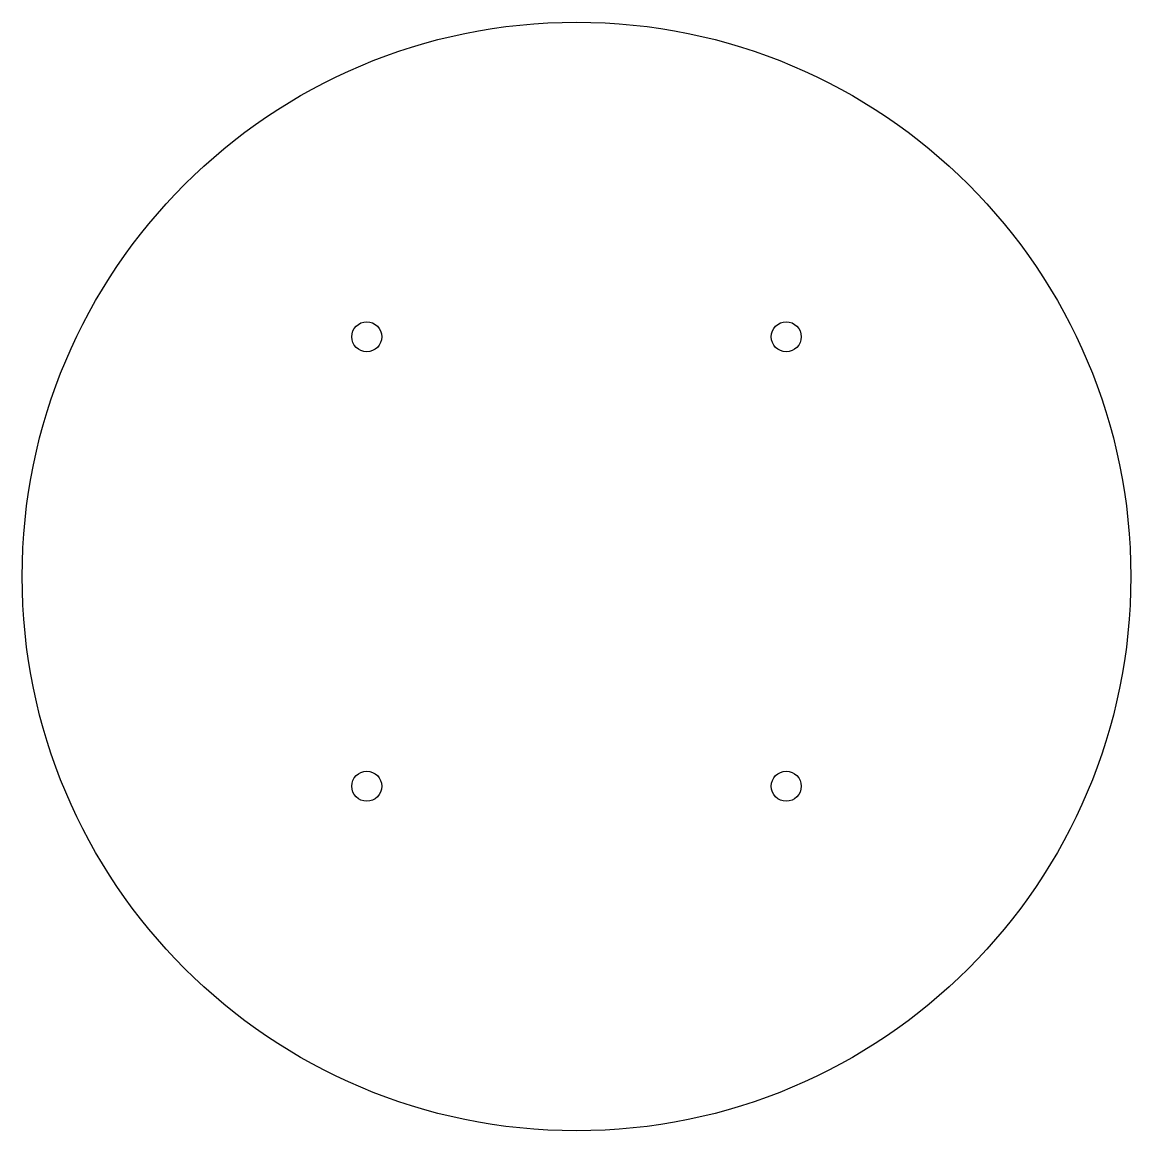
# Model space of a CAD drawing. Header units: millimetres. Extents: x -185 to 185, y -185 to 185.
import ezdxf

# ---------------------------------------------------------------- set-up
doc = ezdxf.new("R2010")
doc.units = ezdxf.units.MM
doc.layers.get('0').update_dxf_attribs({"linetype": 'CONTINUOUS'})

msp = doc.modelspace()

# ---------------------------------------------------------------- linework, layer by layer
for centre, radius in [((0, 0), 185), ((-70, 80), 5), ((70, 80), 5), ((-70, -70), 5), ((70, -70), 5)]:
    msp.add_circle(centre, radius)

doc.saveas('drawing.dxf')
